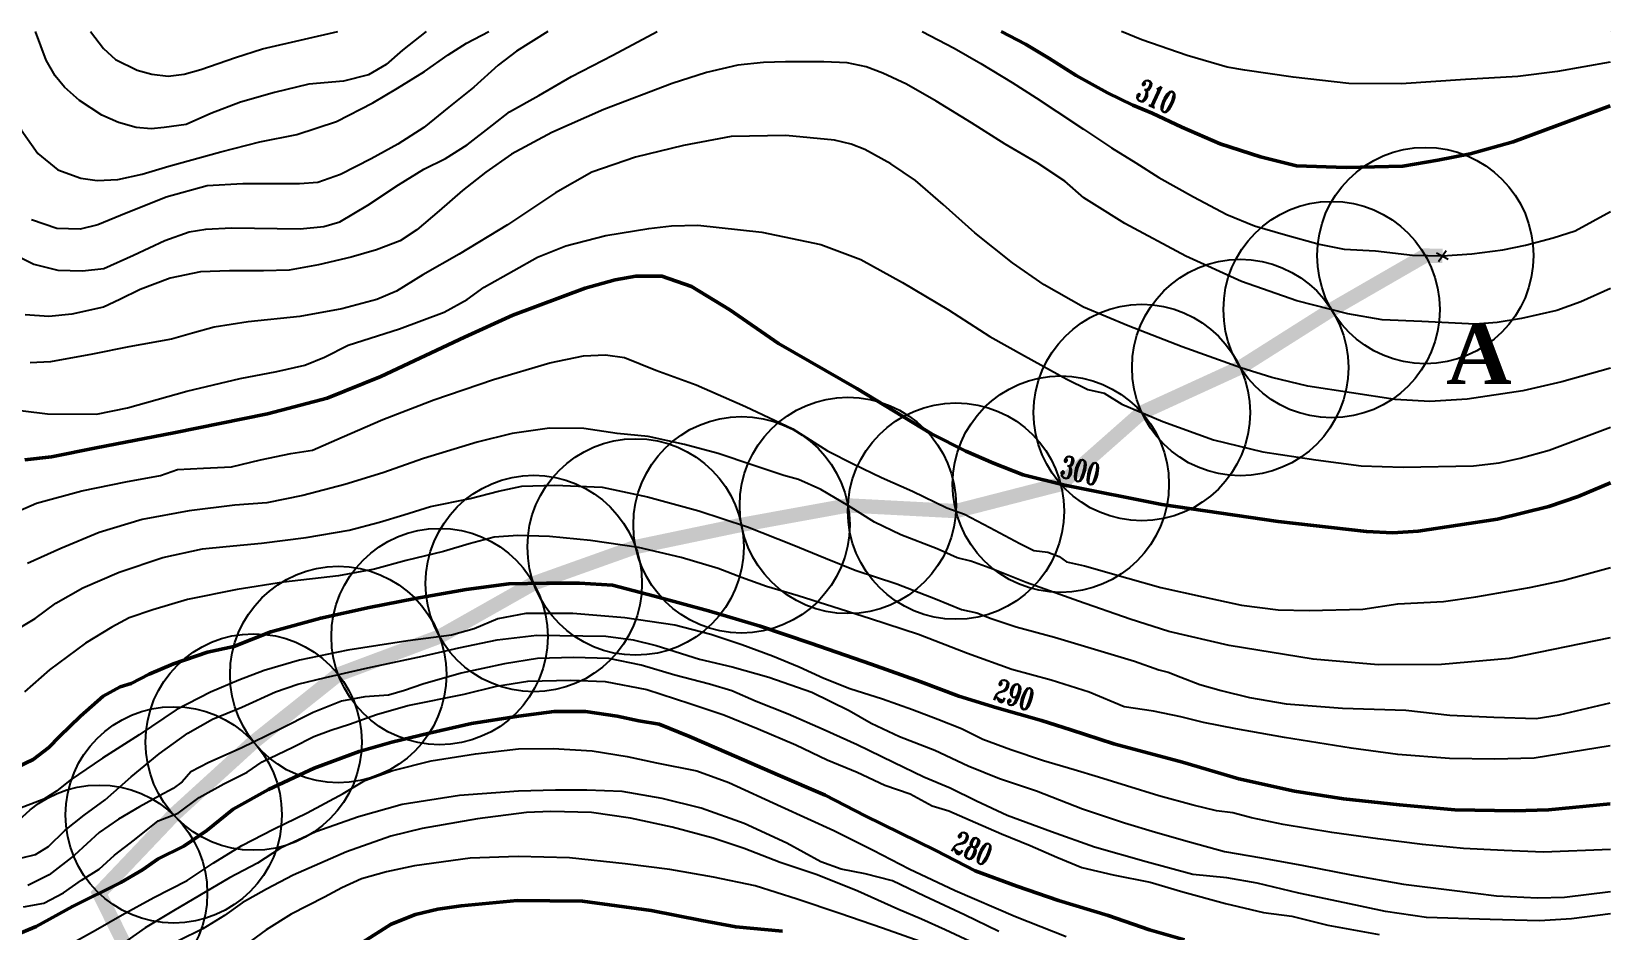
# Model space of a CAD drawing. Header units: millimetres. Extents: x 2268 to 10992, y 389 to 3530.
# Drawn here: x 2567 to 3118, y 669 to 982 of the extents above; entities that cross this region are included whole.
import ezdxf
from ezdxf.enums import TextEntityAlignment as Align

# ---------------------------------------------------------------- set-up
doc = ezdxf.new("R2010")
doc.units = ezdxf.units.MM
doc.layers.get('0').update_dxf_attribs({"true_color": 0xd9d9d9})
doc.layers.add('cerchi', color=101, linetype='Continuous')
doc.layers.add('tracciolino 2', color=191, linetype='Continuous')
doc.layers.add('linee rosse', color=7, linetype='Continuous', lineweight=50, true_color=0xffc2c2)
doc.layers.add('testo', color=7, linetype='Continuous', true_color=0x990000)
doc.styles.get("Standard").update_dxf_attribs({"font": 'times.ttf'})
doc.styles.add('TRIPLEX', font='romant', dxfattribs={"width": 0.86, "height": 10})

msp = doc.modelspace()

# ---------------------------------------------------------------- linework, layer by layer
at = {"ltscale": 0.5, "transparency": 33554687}
msp.add_line((3118.1277, 982.13514), (3118.1277, 982.13514), dxfattribs=at)
at = {"linetype": 'ByBlock', "ltscale": 0.5, "transparency": 33554687}
for p, q in [((3057.52151, 905.02438), (3061.58678, 902.77348)), ((3058.22938, 901.9902), (3060.87891, 905.80766))]:
    msp.add_line(p, q, dxfattribs=at)
at = {"transparency": 33554687}
for points in [[(2552.77577, 982.13514), (2559.25585, 959.15605), (2563.72112, 947.92469), (2569.58392, 939.57361), (2576.53748, 933.88124), (2584.5477, 931.01801), (2590.30824, 930.24255), (2597.5004, 930.5408), (2605.95374, 932.45388), (2615.22515, 935.21059), (2633.4271, 940.22124), (2646.99335, 943.69802), (2659.87788, 946.25448), (2673.81908, 950.82201), (2686.46501, 957.29836), (2695.05469, 962.37718), (2704.46244, 968.23998), (2712.69423, 974.03461), (2719.07772, 978.07381), (2726.93031, 982.13514)], [(2557.61732, 906.25022), (2568.16436, 901.01072), (2576.60199, 898.96936), (2585.14168, 898.66316), (2592.62668, 899.58177), (2603.0036, 904.17483), (2613.92488, 909.24422), (2622.32849, 912.34028), (2628.23143, 913.27165), (2637.09434, 913.66717), (2661.11436, 913.39498), (2669.35211, 914.13073), (2674.9616, 915.8106), (2684.72611, 921.59445), (2695.37522, 928.7052), (2704.18709, 934.18285), (2711.8422, 937.8573), (2719.29317, 942.62048), (2728.13907, 949.49306), (2734.09304, 954.1882), (2744.29985, 959.83596), (2755.69746, 966.47039), (2770.17411, 973.95538), (2785.58078, 982.13514)], [(2747.49869, 982.13514), (2736.59526, 975.2963), (2730.19745, 970.45104), (2721.64074, 962.76192), (2712.93093, 955.82129), (2704.18709, 948.6425), (2695.17108, 942.89266), (2685.81484, 937.78926), (2675.19976, 932.34563), (2667.27247, 929.52174), (2660.91023, 929.07945), (2652.33651, 929.07945), (2641.075, 929.07945), (2628.58867, 928.39899), (2614.33316, 924.35029), (2598.37651, 917.95403), (2590.55129, 914.72187), (2584.39319, 913.22487), (2576.15969, 913.49705), (2567.38184, 916.45703)], [(2705.08179, 982.13514), (2696.74182, 975.67444), (2691.03254, 970.69418), (2684.93113, 967.04697), (2676.2051, 964.83138), (2664.13864, 963.80879), (2652.14035, 960.84331), (2640.2784, 957.53696), (2629.88215, 953.61706), (2621.36064, 949.69717), (2613.6231, 948.6405), (2609.15357, 948.2826), (2603.84041, 948.6405), (2597.69213, 950.4428), (2591.8762, 953.0376), (2584.12566, 958.08234), (2578.82538, 962.71804), (2575.59015, 966.70611), (2572.50522, 972.1751), (2568.78813, 982.13514)], [(2587.97132, 982.13514), (2592.4306, 976.2521), (2596.64825, 972.43257), (2604.28353, 968.6831), (2609.38365, 967.30261), (2615.02063, 966.63794), (2620.58518, 967.25149), (2626.40538, 968.88762), (2638.54001, 973.14837), (2647.98185, 976.07977), (2662.62181, 979.43725), (2674.24044, 982.13514)], [(2878.06624, 982.13514), (2889.26028, 976.32891), (2898.50772, 970.9784), (2909.51406, 964.36098), (2917.8156, 958.9854), (2924.99439, 954.32429), (2934.35063, 948.06411), (2944.11514, 941.5998), (2952.58679, 936.32628), (2960.61615, 931.2569), (2972.66018, 924.52041), (2984.29594, 918.3623), (2994.02643, 914.44969), (3004.81163, 911.21753), (3016.58348, 907.98538), (3025.25927, 906.28424), (3036.14653, 905.63781), (3049.10918, 904.14081), (3059.55415, 903.89893), (3069.829, 904.67027), (3080.64822, 906.02468), (3088.5755, 907.69073), (3098.16831, 910.21191), (3105.86894, 912.63477), (3118.1488, 919.45248)], [(3118.08461, 971.46023), (3099.66375, 968.19591), (3085.89339, 966.48171), (3067.61752, 965.44971), (3045.16255, 963.95271), (3026.89236, 964.02075), (3007.49942, 966.30028), (2990.62417, 968.71589), (2984.50008, 969.70255), (2970.55078, 973.75125), (2954.66218, 979.28445), (2947.64391, 982.13514)], [(3118.14599, 892.58367), (3107.80843, 887.9013), (3099.40168, 884.91718), (3087.1154, 882.04307), (3078.64928, 880.64176), (3070.93544, 880.12079), (3052.37536, 881.00538), (3038.52812, 881.65181), (3026.51811, 883.76122), (3008.75826, 888.25221), (2989.39935, 894.98871), (2970.07446, 903.83461), (2948.81027, 915.26623), (2938.12715, 921.86664), (2934.41867, 924.14616), (2927.78425, 929.96404), (2918.15582, 936.39433), (2906.99638, 942.82462), (2895.29257, 950.34363), (2882.97636, 957.93069), (2872.56541, 963.81662), (2864.33192, 967.59314), (2858.48002, 969.83864), (2851.87961, 971.26759), (2843.71417, 971.53977), (2830.44532, 971.53977), (2822.68814, 971.39517), (2813.70615, 970.383), (2802.88693, 967.86107), (2790.8429, 964.0888), (2767.06104, 955.00474), (2748.82487, 946.97538), (2734.84154, 939.42235), (2725.85955, 933.09413), (2717.76215, 926.69786), (2709.52866, 919.65516), (2701.73746, 913.05476), (2695.91958, 909.21019), (2687.75413, 906.01206), (2678.84019, 903.46036), (2667.47661, 900.84061), (2657.23578, 899.00338), (2648.32183, 898.66316), (2636.44791, 898.66316), (2626.27512, 898.32293), (2615.76211, 896.1795), (2605.2491, 892.16482), (2598.17238, 888.76255), (2592.49059, 886.00671), (2581.39919, 883.55708), (2573.40385, 882.8426), (2565.20439, 883.35294)], [(3118.14599, 864.7733), (3101.16325, 859.95565), (3087.58519, 856.84035), (3068.22993, 853.95734), (3055.15246, 853.17481), (3043.01912, 853.82125), (3012.60283, 858.44833), (2999.98891, 861.5529), (2989.26326, 864.91264), (2968.71355, 872.1935), (2949.93302, 879.5424), (2934.28258, 886.07476), (2920.6735, 893.83193), (2909.58211, 901.55509), (2896.48337, 912.00005), (2885.42599, 921.83261), (2875.6955, 930.27024), (2867.1558, 936.0541), (2858.07174, 940.98739), (2853.32983, 942.88416), (2847.49069, 944.32161), (2830.51336, 945.9547), (2811.42663, 945.58045), (2794.82355, 942.38232), (2778.01634, 938.36764), (2762.77418, 933.0601), (2750.15176, 925.94936), (2733.37857, 914.75589), (2716.60538, 904.58311), (2703.91491, 897.30225), (2694.72879, 891.65448), (2687.82218, 888.72853), (2675.60803, 885.42833), (2660.94425, 882.8426), (2642.94624, 880.90331), (2631.10635, 879.03206), (2623.55331, 877.02472), (2616.20441, 874.84727), (2601.33649, 872.22752), (2588.64602, 869.67582), (2574.01626, 866.98803), (2566.91403, 866.58401)], [(2554.89551, 851.03138), (2572.92754, 848.85393), (2590.07498, 848.71784), (2600.86017, 850.99736), (2621.54597, 856.7472), (2640.12236, 861.13612), (2652.91489, 863.58576), (2662.67941, 865.83126), (2669.58601, 868.55307), (2677.78548, 872.80591), (2695.68142, 878.4877), (2711.29784, 884.27156), (2719.32719, 888.76255), (2725.31519, 893.04941), (2735.59004, 898.86729), (2743.89158, 903.49438), (2753.79218, 907.44101), (2767.74149, 911.04742), (2782.67745, 913.49705), (2790.63026, 914.37739), (2799.75685, 914.6198), (2822.10976, 912.23821), (2842.65946, 907.88331), (2856.64279, 902.67784), (2871.20451, 894.61446), (2887.29724, 885.0881), (2901.65482, 875.83393), (2913.7669, 869.02939), (2928.56677, 860.89797), (2935.84763, 857.29156), (2941.49539, 856.10077), (2947.75557, 852.22218), (2961.97706, 846.23418), (2979.70288, 839.80389), (2996.95239, 835.58508), (3015.42671, 832.7612), (3031.1452, 830.68581), (3045.843, 830.27754), (3070.37336, 830.75386), (3079.33196, 831.7958), (3086.72127, 833.37361), (3096.82448, 836.15391), (3118.14599, 844.18441)], [(2560.8835, 814.04871), (2569.117, 817.65512), (2584.8695, 821.976), (2600.31581, 825.17414), (2612.32582, 827.35159), (2618.34784, 829.42697), (2627.39787, 829.86927), (2637.16239, 830.37961), (2647.26713, 832.82924), (2657.78014, 834.97267), (2665.43525, 836.23151), (2675.74412, 840.68849), (2689.96561, 846.88062), (2707.75948, 853.68515), (2728.58137, 860.86394), (2748.17844, 866.57976), (2759.95029, 869.09744), (2767.57138, 869.47169), (2774.2058, 868.51905), (2785.19513, 864.02805), (2799.17846, 858.95867), (2816.42797, 851.43966), (2832.963, 843.58041), (2845.00703, 835.99335), (2854.19316, 831.2642), (2863.92365, 826.60309), (2874.70884, 821.87393), (2886.71885, 816.05605), (2892.87696, 813.8786), (2901.65482, 809.25151), (2912.09978, 803.67179), (2917.03308, 801.22216), (2921.8643, 800.60975), (2925.81093, 799.11275), (2928.39666, 797.20748), (2934.69085, 795.84657), (2949.79693, 791.59374), (2961.33062, 788.29353), (2976.02843, 785.02736), (2989.43337, 782.13543), (3002.2259, 780.53636), (3013.11317, 780.26418), (3031.82565, 780.7405), (3044.00577, 782.64577), (3059.96242, 783.39427), (3071.15127, 785.02736), (3089.95167, 788.26557), (3101.54237, 790.73905), (3118.14599, 795.3242)], [(3118.10554, 770.78958), (3082.82567, 763.508), (3059.1799, 761.44963), (3037.09917, 761.34756), (3014.5081, 763.3549), (2985.14651, 768.11808), (2964.05244, 772.91528), (2950.57945, 777.3042), (2932.61547, 783.56438), (2914.31126, 790.06271), (2902.70952, 794.72382), (2895.05441, 797.51368), (2890.32526, 798.60241), (2883.28256, 801.83457), (2870.5921, 806.69981), (2861.40597, 811.08874), (2852.35593, 816.80455), (2842.72751, 822.52037), (2834.93631, 825.99068), (2829.79889, 827.31757), (2819.04771, 830.92397), (2806.93563, 835.07474), (2795.12976, 838.17081), (2782.50734, 840.92664), (2771.6541, 841.94732), (2759.98431, 843.7165), (2748.04235, 843.81857), (2735.01166, 842.04939), (2722.83153, 838.95333), (2704.15307, 833.23751), (2689.93159, 828.23618), (2676.69676, 824.25552), (2662.067, 820.34291), (2649.41056, 817.85926), (2638.35318, 817.04271), (2622.39654, 815.0694), (2605.92955, 812.00735), (2590.92554, 807.44831), (2577.55462, 801.93664), (2566.02093, 796.62909)], [(2560.16903, 772.37091), (2568.64068, 777.47432), (2575.88751, 782.81588), (2585.27778, 788.12342), (2598.00226, 793.66912), (2613.21041, 798.70448), (2627.02362, 801.76652), (2635.22309, 802.54904), (2647.60735, 803.80788), (2663.22377, 805.71315), (2678.15973, 808.26486), (2688.74079, 811.02069), (2697.24647, 813.64044), (2706.56868, 816.53237), (2720.3819, 819.28821), (2730.31652, 821.94198), (2738.3799, 823.64311), (2749.87957, 823.94932), (2766.44863, 823.30289), (2782.26918, 819.90062), (2800.19914, 815.0694), (2817.14244, 809.45565), (2832.65679, 803.29754), (2844.32658, 798.53437), (2854.73752, 794.3836), (2869.26521, 789.55237), (2882.70418, 784.3469), (2891.78824, 780.57038), (2897.1298, 779.48166), (2902.13114, 777.50834), (2910.84095, 774.58239), (2924.21186, 770.94196), (2937.0044, 767.13142), (2952.17852, 762.6064), (2960.58213, 759.57838), (2963.91635, 758.72781), (2968.30528, 757.02668), (2974.90568, 754.509), (2982.32263, 752.36557), (2992.29128, 749.91593), (3005.04979, 747.70446), (3024.71491, 746.24148), (3046.82966, 745.52701), (3062.10585, 743.75783), (3077.51813, 743.07737), (3092.30099, 742.63508), (3100.27272, 743.9061), (3118.10554, 748.10815)], [(3118.10554, 733.10872), (3091.49333, 728.82186), (3077.72226, 728.41359), (3062.00378, 728.68577), (3044.00577, 730.0807), (3027.7089, 732.29218), (3004.40336, 735.96663), (2987.49408, 739.06269), (2976.19854, 741.24015), (2968.23723, 743.21346), (2958.7449, 745.15276), (2948.53809, 746.68378), (2936.28992, 751.82121), (2923.08912, 756.04002), (2909.30992, 759.71447), (2893.8296, 765.32822), (2876.7502, 771.86057), (2860.07908, 777.33823), (2846.84426, 781.52302), (2834.83424, 785.40161), (2823.77687, 788.66778), (2815.06706, 791.83189), (2806.90161, 794.96198), (2793.93896, 798.77252), (2779.13909, 802.27686), (2762.33188, 804.65845), (2748.04235, 806.12143), (2737.019, 806.39361), (2728.7855, 805.88327), (2720.00765, 803.46766), (2711.0937, 800.88193), (2698.02899, 797.6838), (2687.03966, 794.6898), (2674.48528, 792.34224), (2655.22844, 790.19881), (2639.1357, 787.61308), (2621.81815, 784.10874), (2609.63803, 780.50234), (2601.40453, 777.71248), (2595.38252, 774.4463), (2586.16237, 768.86658), (2573.60799, 759.57838), (2564.9322, 751.88925)]]:
    msp.add_lwpolyline(points, dxfattribs=at)
at = {"transparency": 33554687, "flags": 128}
for points in [[(3118.11932, 696.97662), (3094.78742, 696.00697), (3081.09462, 696.56835), (3066.93707, 697.2488), (3052.64754, 698.67776), (3037.06514, 700.65107), (3020.93839, 702.86255), (3003.96106, 705.61839), (2992.90369, 707.96595), (2986.4734, 709.70111), (2980.72356, 710.41559), (2972.59214, 712.45695), (2960.61615, 715.62106), (2949.28659, 719.1254), (2939.62415, 722.15342), (2931.08445, 724.70512), (2920.3673, 727.90325), (2908.93567, 731.64575), (2899.20518, 735.35422), (2891.75421, 738.96063), (2883.52072, 742.29485), (2874.6408, 745.6631), (2864.19583, 749.37157), (2852.79823, 752.90993), (2843.81624, 756.51634), (2835.10643, 760.56504), (2825.81823, 764.4096), (2815.20315, 768.32221), (2804.34991, 771.8946), (2791.72749, 775.1948), (2774.37591, 777.67845), (2756.17377, 779.17545), (2739.84288, 779.17545), (2730.04434, 777.37225), (2721.77683, 773.93596), (2713.88356, 771.72448), (2698.67542, 769.71714), (2677.71744, 766.45096), (2660.84218, 763.01467), (2648.52597, 759.37424), (2639.64604, 756.006), (2629.77946, 751.82121), (2617.80347, 745.69712), (2604.94289, 736.95329), (2592.15036, 728.78784), (2580.8208, 721.06469), (2576.05762, 717.25415), (2571.63467, 714.49831), (2561.632, 710.61972)], [(2559.25041, 692.92792), (2568.77677, 695.24146), (2573.33581, 697.96328), (2579.05162, 703.50898), (2585.72007, 708.88456), (2593.03495, 714.26015), (2602.08499, 722.28951), (2611.95157, 730.25082), (2621.95424, 737.46363), (2630.56198, 742.32887), (2640.76879, 746.51366), (2652.43858, 751.88925), (2660.33184, 754.61107), (2669.96026, 756.95863), (2684.69209, 760.29286), (2703.7448, 764.37558), (2716.46929, 767.30153), (2729.84021, 770.02335), (2743.65342, 771.62241), (2767.67344, 771.31621), (2777.29336, 770.03611), (2785.22915, 768.01601), (2800.33523, 763.25283), (2811.76686, 760.66711), (2824.59341, 757.02668), (2839.59742, 751.85523), (2852.62811, 745.42494), (2860.2492, 741.00199), (2870.11578, 736.30686), (2882.46602, 731.5777), (2894.1358, 726.10005), (2905.09111, 721.74514), (2917.98571, 717.39024), (2934.04442, 711.09604), (2948.64016, 706.26482), (2959.42535, 702.99864), (2971.36732, 699.59637), (2983.51342, 696.26214), (2996.47607, 693.98262), (3011.0718, 691.36288), (3027.74293, 688.13072), (3046.01311, 684.83052), (3063.80698, 682.61904), (3078.38869, 680.75581), (3092.70541, 680.14143), (3102.17172, 680.36244), (3118.11932, 682.26971)], [(3118.11932, 674.47384), (3104.56411, 672.74718), (3093.36784, 672.11707), (3076.24228, 672.48028), (3053.9404, 673.2628), (3039.68489, 675.30416), (3025.53145, 678.40023), (3009.50676, 681.76848), (2994.97907, 685.20477), (2984.39801, 687.07602), (2972.45605, 688.26681), (2956.15918, 692.65574), (2938.22921, 697.79317), (2923.22521, 703.06668), (2907.74488, 708.7825), (2897.02773, 713.74981), (2887.8416, 718.34287), (2878.62145, 722.18744), (2868.04039, 727.25682), (2855.34993, 733.41493), (2843.47601, 738.75649), (2831.26186, 744.09805), (2820.13644, 748.58905), (2811.63077, 752.29752), (2803.87359, 754.61107), (2791.82956, 757.70713), (2780.09173, 761.24549), (2768.76217, 763.52501), (2756.41193, 763.93328), (2743.85756, 763.59306), (2732.35789, 761.68779), (2717.25181, 758.42161), (2703.91491, 754.61107), (2697.51865, 752.43361), (2691.9049, 750.80052), (2683.60336, 750.22214), (2675.47194, 748.62307), (2665.63938, 744.74448), (2653.86753, 738.75649), (2640.53063, 732.3262), (2629.20107, 727.25682), (2622.97492, 724.05869), (2619.91288, 720.58837), (2616.81681, 718.17276), (2611.98559, 715.65508), (2605.04496, 711.81052), (2597.7641, 707.52366), (2590.92554, 702.82852), (2582.35182, 695.0033), (2573.50592, 688.06267), (2566.05495, 684.3542)], [(2564.52393, 677.0053), (2571.63467, 678.26414), (2578.54128, 681.8025), (2584.80146, 686.25947), (2591.02761, 690.03599), (2596.33515, 694.96928), (2603.34383, 700.34487), (2611.57732, 706.94527), (2618.51795, 709.59904), (2625.90087, 715.07669), (2634.44057, 719.83987), (2642.60602, 723.88857), (2647.87953, 727.529), (2658.49462, 732.66643), (2665.87754, 736.34088), (2671.76347, 738.55235), (2678.2618, 740.66176), (2687.72011, 744.06403), (2698.60737, 747.1601), (2718.27249, 751.10673), (2729.534, 753.86257), (2740.45529, 755.63175), (2755.4593, 755.97197), (2767.46931, 755.52968), (2781.96298, 752.77384), (2796.96698, 747.84055), (2808.90895, 743.85989), (2820.88494, 739.06269), (2834.0177, 733.41493), (2844.87094, 728.24348), (2855.34993, 723.88857), (2865.01237, 719.39758), (2873.85828, 716.33553), (2881.5474, 712.21879), (2887.36529, 710.41559), (2896.72153, 706.40091), (2905.77156, 702.42025), (2915.74021, 698.37155), (2924.99439, 694.22078), (2933.77224, 690.68242), (2944.72755, 688.16474), (2957.62215, 685.57902), (2969.01975, 682.14273), (2983.88767, 678.09402), (2997.15652, 674.92991), (3007.05713, 673.67107), (3019.6115, 670.54099), (3037.47342, 667.27481)], [(2581.36517, 664.1107), (2589.70073, 668.80583), (2598.9549, 674.11337), (2610.01227, 680.16941), (2621.64804, 686.1574), (2630.76612, 692.1454), (2640.76879, 698.30351), (2651.79214, 704.01932), (2663.49595, 709.70111), (2676.11837, 716.50565), (2683.67141, 720.99664), (2693.4019, 724.535), (2706.77282, 727.83521), (2722.21912, 730.35288), (2737.29118, 731.98597), (2749.34797, 732.13482), (2762.91027, 731.33954), (2775.18395, 729.39174), (2785.36525, 727.18877), (2799.41662, 724.36489), (2810.61009, 720.35021), (2828.84625, 711.91258), (2847.28655, 703.57702), (2860.92965, 696.67042), (2873.48403, 690.24013), (2889.57676, 682.65307), (2910.63681, 673.60303), (2928.26057, 666.62838)], [(2904.85295, 668.29549), (2892.84294, 674.21544), (2878.89363, 680.71377), (2867.73419, 686.05534), (2858.13979, 688.4029), (2849.80423, 690.03599), (2842.69349, 692.65574), (2830.81957, 699.15407), (2815.91763, 706.06068), (2800.91362, 711.30018), (2787.40661, 714.70244), (2773.35523, 717.11806), (2761.07304, 717.59437), (2750.15176, 717.59437), (2737.22313, 717.32219), (2716.67342, 715.72313), (2696.7021, 712.66108), (2681.49396, 708.30618), (2666.55799, 703.13473), (2654.20776, 697.35087), (2646.21242, 692.1454), (2636.41389, 687.04199), (2625.9349, 680.91791), (2616.91888, 675.5083), (2607.0523, 669.62237), (2595.6547, 661.62704)], [(2900.04823, 662.3858), (2886.14112, 668.96441), (2877.79004, 672.61162), (2869.5753, 676.15657), (2855.60002, 682.39431), (2841.48839, 688.12077), (2828.56977, 692.38153), (2815.99202, 697.25584), (2805.15265, 700.83487), (2790.83651, 704.6866), (2776.34994, 707.82251), (2762.71551, 709.83359), (2748.5698, 710.20854), (2740.08237, 709.83359), (2723.00526, 707.65208), (2703.61029, 704.27756), (2692.77093, 701.61885), (2677.1936, 696.131), (2658.65079, 687.98443), (2649.31121, 683.11012), (2640.85786, 678.30399), (2634.68829, 673.8728), (2627.12118, 669.30527), (2618.66784, 665.14677)], [(2879.28983, 664.19236), (2864.1897, 669.50979), (2849.39636, 674.58861), (2834.50075, 679.56517), (2819.84374, 684.23496), (2805.32308, 687.33679), (2789.98436, 689.96142), (2774.40703, 691.9725), (2755.04615, 694.01766), (2737.0828, 694.46078), (2720.38063, 693.94949), (2700.98567, 691.18852), (2691.18593, 689.16466), (2682.51102, 686.65507), (2675.60008, 683.58733), (2669.55832, 680.31507), (2657.90089, 674.38409), (2649.1919, 668.94737), (2638.3355, 660.9201)]]:
    msp.add_lwpolyline(points, dxfattribs=at)
at = {"layer": 'cerchi'}
for centre in [(3053.5815, 904.03724), (3020.89302, 885.18365), (2989.00629, 865.00369), (2954.69259, 849.30133), (2926.40936, 824.32028), (2852.1717, 816.91392), (2889.85624, 814.9467), (2815.04701, 810.14992), (2778.11082, 802.42257), (2742.58847, 789.68847), (2709.70716, 771.17323), (2674.36215, 757.9549), (2644.86706, 734.41698), (2616.9688, 709.00672), (2590.96048, 681.66515)]:
    msp.add_circle(centre, 37.73585, dxfattribs=at)
at = {"layer": 'linee rosse', "transparency": 33554687}
for points in [[(3118.08461, 956.23527), (3084.20359, 943.70921), (3069.18257, 939.49039), (3057.95508, 937.27892), (3045.74093, 935.23755), (3026.00777, 934.79526), (3008.62217, 935.37365), (2996.0678, 938.43569), (2981.9824, 943.02875), (2968.67953, 948.77859), (2958.33663, 953.7459), (2951.53209, 956.46772), (2942.72021, 960.75458), (2931.83295, 966.81062), (2922.20453, 972.81562), (2914.16105, 977.77705), (2905.64094, 982.13514)], [(3118.14599, 824.8247), (3106.88003, 820.04528), (3096.69129, 816.55484), (3078.76834, 812.1516), (3051.04847, 807.89061), (3042.27062, 807.37176), (3033.08449, 807.82256), (3002.19188, 811.29288), (2961.70487, 817.28087), (2927.88632, 823.94932), (2913.25656, 827.62377), (2902.9817, 831.70649), (2893.33627, 835.88278), (2881.34327, 841.84526), (2855.21384, 857.69983), (2827.92764, 873.35027), (2810.91629, 885.12212), (2797.57939, 893.28757), (2787.30454, 896.89398), (2778.18646, 896.89398), (2770.93112, 895.55008), (2760.5627, 892.67516), (2735.24982, 883.2849), (2718.37456, 875.52772), (2689.18309, 861.91865), (2670.4706, 854.29756), (2649.64871, 848.85393), (2616.98693, 842.25353), (2589.97291, 836.94599), (2574.39051, 833.88395), (2565.06829, 832.86327)], [(2559.43754, 724.26282), (2567.96022, 728.34555), (2573.45064, 732.45379), (2577.18037, 736.30686), (2584.49525, 743.38358), (2592.42254, 750.39225), (2598.34249, 753.65843), (2602.15303, 754.8152), (2608.41321, 758.04736), (2616.85084, 761.65376), (2628.75878, 765.70246), (2637.94491, 767.67578), (2650.90755, 772.81321), (2668.29315, 777.64443), (2685.16841, 781.3529), (2701.15907, 784.44897), (2718.95294, 787.57906), (2733.92293, 789.51835), (2747.02167, 789.85858), (2758.52134, 789.85858), (2769.98699, 789.11008), (2784.68479, 785.26551), (2803.53336, 780.19613), (2821.53137, 774.78652), (2839.05306, 768.93462), (2860.21517, 761.51767), (2877.63479, 755.42761), (2890.8356, 750.35823), (2904.13847, 746.30953), (2919.65282, 741.9206), (2929.89365, 738.6204), (2944.93169, 733.78918), (2968.84964, 727.35889), (2988.48074, 721.54101), (3007.90769, 717.28817), (3025.08916, 714.60038), (3044.58416, 712.49097), (3063.90905, 710.78984), (3084.71393, 710.44961), (3096.5685, 710.74868), (3118.10554, 712.84217)]]:
    msp.add_lwpolyline(points, dxfattribs=at)
at = {"layer": 'linee rosse', "transparency": 33554687, "flags": 128}
for points in [[(2969.59814, 665.40356), (2957.41801, 668.94192), (2942.89032, 673.87521), (2925.64082, 679.14873), (2911.04508, 684.11604), (2896.58544, 689.52565), (2882.87429, 696.63639), (2870.25187, 702.7945), (2858.20784, 708.64641), (2844.25853, 715.92726), (2827.75752, 722.96996), (2810.64411, 730.42093), (2796.93296, 736.30686), (2786.3519, 740.62774), (2779.27518, 741.81853), (2771.62008, 743.48565), (2760.66477, 745.05069), (2749.67544, 745.05069), (2737.25715, 743.4176), (2720.85822, 740.8659), (2706.05834, 737.49765), (2693.0957, 734.40159), (2681.63005, 731.10138), (2665.97961, 725.24948), (2650.09101, 717.86656), (2637.67273, 710.95995), (2628.4866, 703.61105), (2620.55931, 698.09937), (2611.50927, 693.6424), (2606.13369, 689.8999), (2598.54663, 685.44293), (2581.67137, 677.03932), (2569.04895, 670.09869), (2561.22373, 666.86654)], [(2682.92006, 664.60139), (2692.8178, 670.9137), (2701.36061, 674.29888), (2709.14502, 676.14591), (2717.21063, 677.31549), (2736.74194, 679.15614), (2759.54551, 678.88345), (2783.57618, 675.67936), (2801.19867, 672.1685), (2813.06062, 669.91882), (2829.35375, 668.4872)]]:
    msp.add_lwpolyline(points, dxfattribs=at)
at = {"layer": 'tracciolino 2', "const_width": 5}
msp.add_lwpolyline([(3059.55415, 903.89893), (3053.5815, 904.03724), (3020.89302, 885.18365), (2989.00629, 865.00369), (2954.69259, 849.30133), (2926.40936, 824.32028), (2889.85624, 814.9467), (2852.1717, 816.91392), (2815.04701, 810.14992), (2778.11082, 802.42257), (2742.55791, 789.74264), (2709.70716, 771.17323), (2674.36215, 757.9549), (2644.86706, 734.41698), (2616.9688, 709.00672), (2590.96048, 681.66515), (2641.51542, 580.1459), (2608.82691, 561.29238), (2644.05226, 547.75838), (2610.94049, 529.65852), (2574.15989, 521.22159), (2545.24905, 496.96962)], dxfattribs=at)

# ---------------------------------------------------------------- texts
at = {"transparency": 33554687, "style": 'TRIPLEX', "width": 0.688}
for s, rotation, p in [('310', 335.3764352, (2958.11223, 956.01144)), ('300', 345.7499673, (2932.2706, 825.34059)), ('290', 342.4744316, (2909.05269, 747.21286)), ('280', 335.5560452, (2893.98781, 693.80101))]:
    msp.add_text(s, height=7.666437, rotation=rotation, dxfattribs=at).set_placement(p, align=Align.CENTER)
at = {"layer": 'testo', "ltscale": 0.5, "transparency": 33554687, "insert": (3060.89064, 880.12079), "char_height": 20.891217, "attachment_point": 1}
msp.add_mtext_dynamic_manual_height_columns('{\\fTimes New Roman|b1|i0|c0|p18;A}', width=38.8991261, gutter_width=68.72111, heights=[0], dxfattribs=at)

doc.saveas('drawing.dxf')
